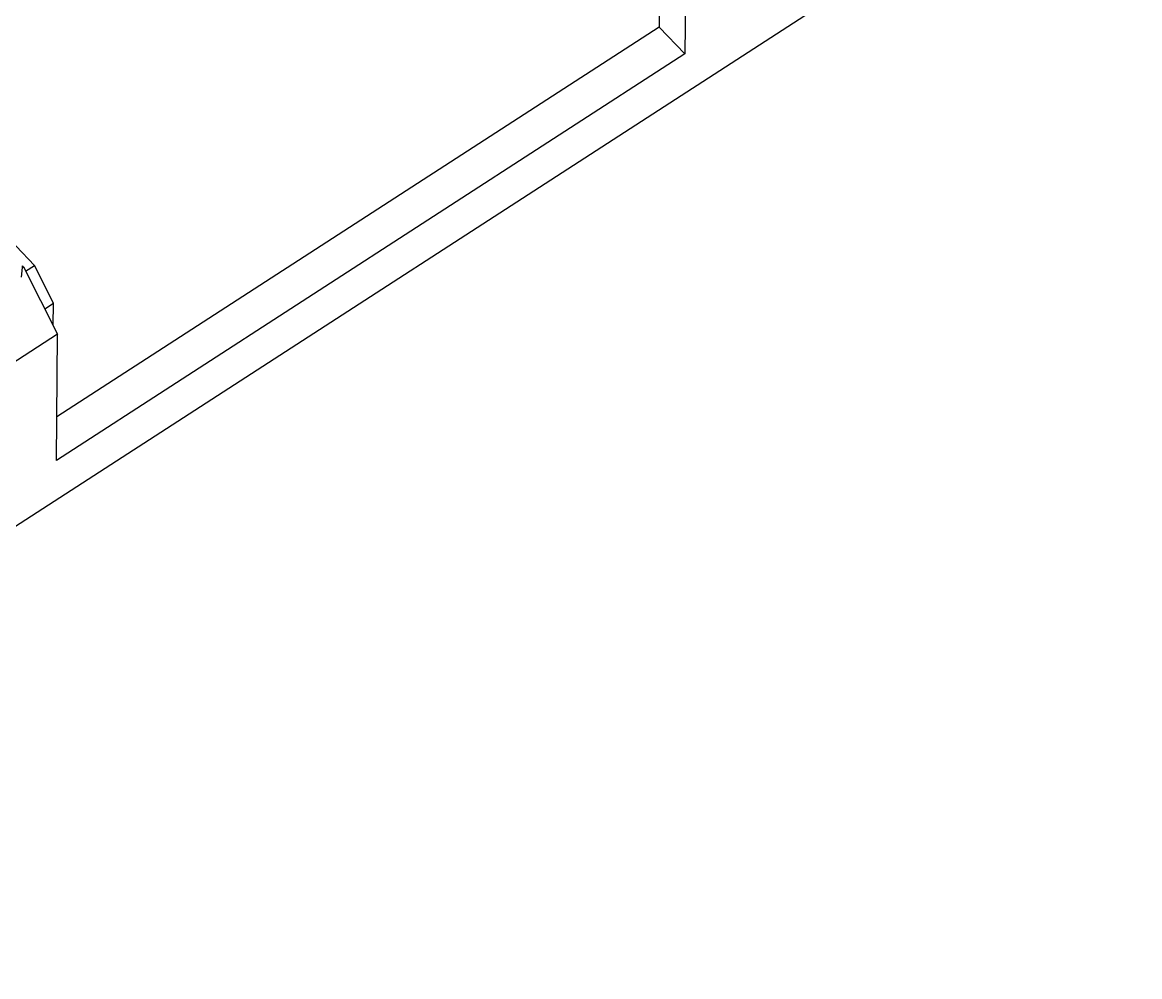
# Model space of a CAD drawing. Header units: millimetres. Extents: x -2140 to -1200, y 2406 to 2649.
# Drawn here: x -1930.17 to -1909.96, y 2465 to 2482.27 of the extents above; entities that cross this region are included whole.
import ezdxf

# ---------------------------------------------------------------- set-up
doc = ezdxf.new("R2010")
doc.units = ezdxf.units.MM

msp = doc.modelspace()

# ---------------------------------------------------------------- linework, layer by layer
at = {"color": 7, "linetype": 'Continuous', "lineweight": 25}
for p, q in [((-1929.957, 2477.869), (-1940.627, 2488.953)), ((-1909.96, 2486.307), (-1942.889, 2465.003)), ((-1918.636, 2484.289), (-1918.652, 2482.179)), ((-1918.169, 2483.983), (-1918.186, 2481.696)), ((-1918.652, 2482.179), (-1929.549, 2475.129)), ((-1918.186, 2481.696), (-1918.652, 2482.179)), ((-1918.186, 2481.696), (-1929.555, 2474.341)), ((-1930.19, 2477.659), (-1930.173, 2477.832)), ((-1930.173, 2477.832), (-1930.169, 2477.861)), ((-1930.173, 2477.832), (-1930.153, 2477.844)), ((-1930.169, 2477.861), (-1930.153, 2477.844)), ((-1930.153, 2477.844), (-1929.537, 2476.628)), ((-1930.114, 2477.768), (-1929.957, 2477.869)), ((-1929.612, 2477.187), (-1929.957, 2477.869)), ((-1929.769, 2477.086), (-1929.612, 2477.187)), ((-1929.615, 2476.782), (-1929.612, 2477.187)), ((-1929.537, 2476.628), (-1942.865, 2468.005)), ((-1929.555, 2474.341), (-1929.537, 2476.628))]:
    msp.add_line(p, q, dxfattribs=at)

doc.saveas('drawing.dxf')
